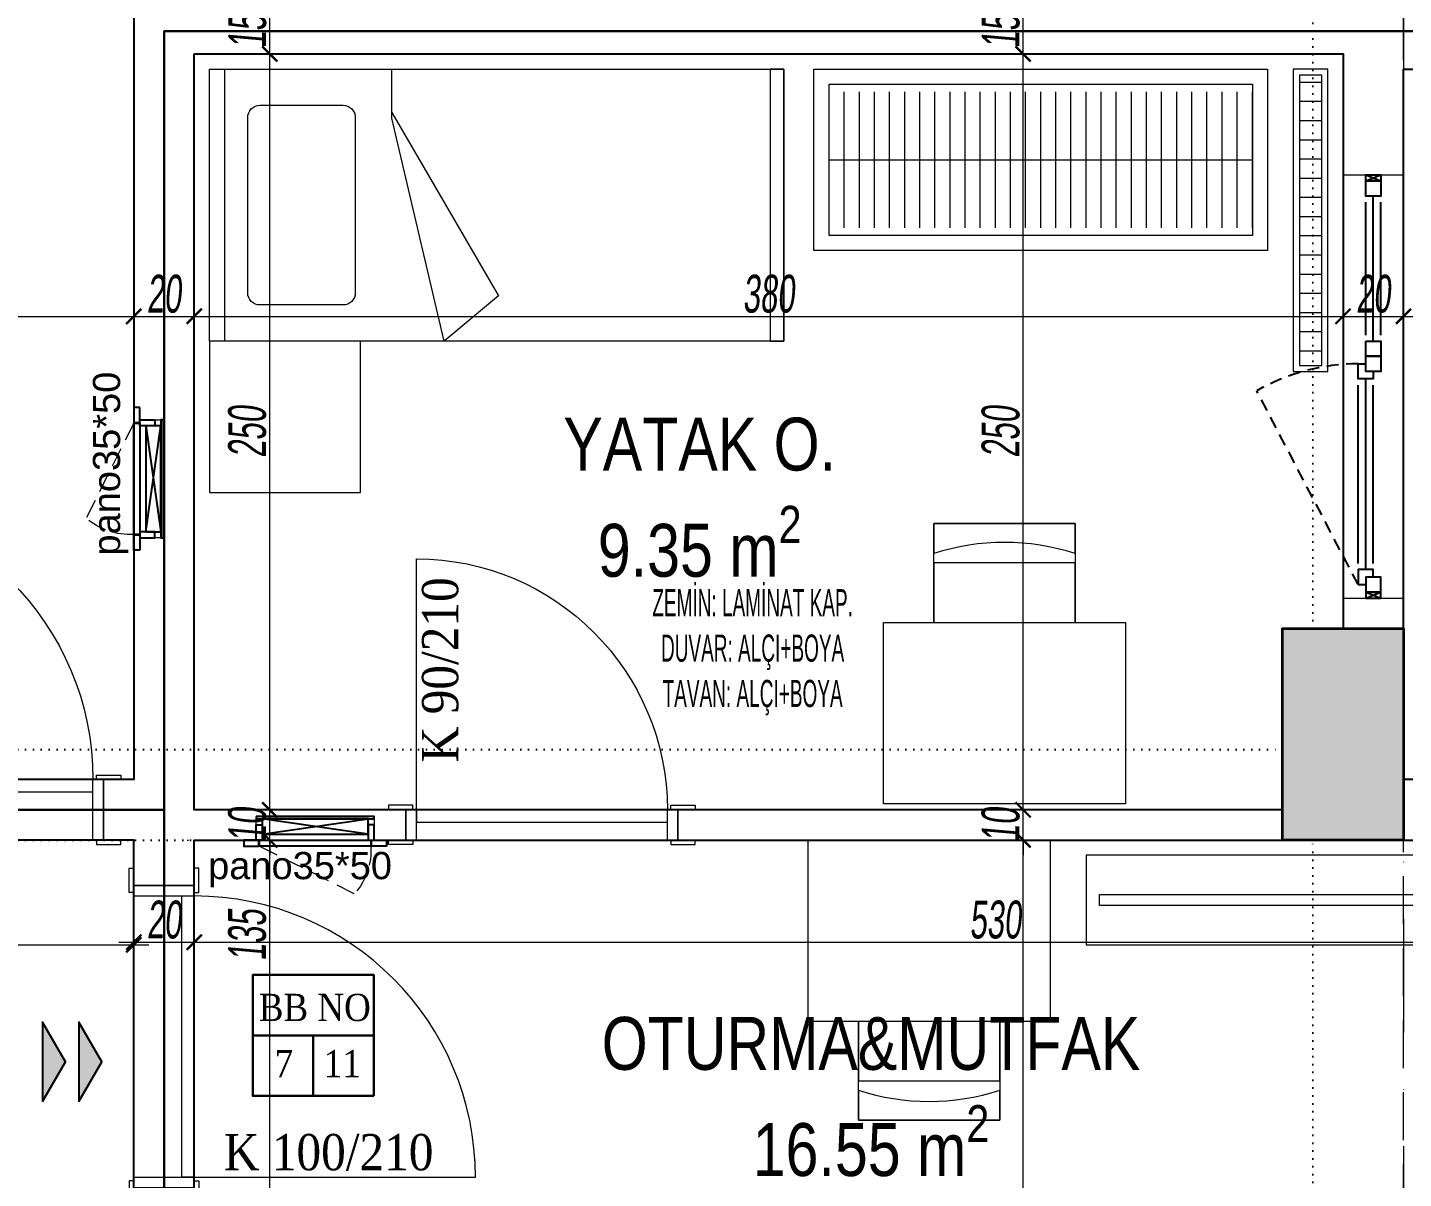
# Model space of a CAD drawing. Header units: millimetres. Extents: x -2145 to 33996, y -835 to 2363.
# Drawn here: x 15464.3 to 15919.5, y 132.7 to 513.4 of the extents above; entities that cross this region are included whole.
import ezdxf
from ezdxf.enums import TextEntityAlignment as Align

# ---------------------------------------------------------------- set-up
doc = ezdxf.new("R2010")
doc.units = ezdxf.units.MM
for name, pattern in [('DASHDOT', [1, 0.5, -0.25, 0, -0.25]), ('DOT', [0.25, 0, -0.25]), ('HIDDEN', [9.525, 6.35, -3.175]), ('KESIK', [0.325, 0.2, -0.125])]:
    doc.linetypes.add(name, pattern=pattern)
for name, color, linetype in [('0 @ 1', 7, 'Continuous'), ('İŞARET', 12, 'Continuous'), ('m_doğrama_ahşap', 25, 'Continuous'), ('m_doğrama_aluminyum', 105, 'Continuous'), ('m_tefriş_elektrik', 175, 'Continuous'), ('NET_KİRİŞ', 253, 'DOT'), ('NET_POZ', 41, 'Continuous'), ('T-MAH-AD', 7, 'Continuous')]:
    doc.layers.add(name, color=color, linetype=linetype)
doc.layers.add('ALAN', color=3, linetype='Continuous', lineweight=25, plot=False)
for name, color, linetype, lineweight in [('EMSAL HESAP', 1, 'Continuous', 30), ('M-INCE', 252, 'Continuous', 0), ('MM-TEFRIS', 173, 'Continuous', 5), ('NET_AKS', 251, 'DASHDOT', 9), ('NET_DUVAR', 150, 'Continuous', 18), ('NET_IZDUSUM', 251, 'HIDDEN', 5), ('NET_KAPI', 35, 'Continuous', 15), ('NET_KOLON_TARAMA', 8, 'Continuous', 0), ('NET_RADYATOR', 30, 'Continuous', 0), ('NET_TAŞIYICI', 1, 'Continuous', 35), ('NET_ÖLÇÜ İÇ', 54, 'Continuous', 9), ('T-TEFRIS', 13, 'Continuous', 0), ('TEFRIS_TWA', 173, 'Continuous', 9), ('TEFRIS_TWA @ 1', 173, 'Continuous', 9)]:
    doc.layers.add(name, color=color, linetype=linetype, lineweight=lineweight)
doc.layers.add('TEFRIS_YENI_TWA', color=7, linetype='Continuous', true_color=0xb5b5b5)
doc.layers.add('TEFRIS_YENI_TWA @ 1', color=7, linetype='Continuous', true_color=0xb5b5b5)
doc.styles.add('ARIALTR', font='arial.ttf', dxfattribs={"width": 0.8, "height": 22.5})
doc.styles.add('BODRUM', font='swisscl.ttf', dxfattribs={"width": 0.8, "oblique": 5})
doc.styles.get("Standard").update_dxf_attribs({"font": 'arial.ttf'})
doc.styles.add('TGS SAYILAR', font='times.ttf', dxfattribs={"width": 0.7})
doc.dimstyles.new('olcu-50', dxfattribs={"dimscale": 0, "dimtxt": 12.5, "dimasz": 5, "dimexe": 10, "dimexo": 10, "dimgap": 1, "dimtad": 1, "dimdec": 1, "dimzin": 12, "dimtxsty": 'BODRUM', "dimblk": 'ARCHTICK', "dimcen": 8, "dimdle": 5, "dimclrd": 256, "dimclre": 256, "dimclrt": 256, "dimadec": 0, "dimazin": 2, "dimtfac": 1, "dimtdec": 1, "dimtix": 1, "dimtmove": 0, "dimatfit": 3, "dimldrblk": 'ARCHTICK', "dimfxl": 15, "dimfxlon": 1, "dimlwd": -1, "dimlwe": -1, "dimarcsym": 0})

# ---------------------------------------------------------------- blocks, each defined once
blk = doc.blocks.new('*U528')
at = {"layer": 'MM-TEFRIS'}
blk.add_lwpolyline([(0, 0), (162, 0), (162, 40), (0, 40)], close=True, dxfattribs=at)
blk.add_lwpolyline([(4, 22.5), (156, 22.5), (156, 17.5), (4, 17.5), (4, 22.5)], dxfattribs=at)
blk = doc.blocks.new('*U533')
at = {"layer": 'TEFRIS_TWA', "lineweight": 9}
for p, q in [((-40, 27.5), (40, 27.5)), ((-40, -32.5), (-40, 27.5)), ((40, 27.5), (40, -32.5)), ((40, -32.5), (-40, -32.5)), ((-23.38, -32.5), (-23.38, -52.15)), ((23.38, -52.15), (23.38, -32.5)), ((-23.38, -52.15), (23.38, -52.15)), ((-23.38, -55.25), (-23.38, -65.15)), ((23.38, -65.15), (23.38, -55.25)), ((-23.38, -65.15), (23.38, -65.15))]:
    blk.add_line(p, q, dxfattribs=at)
at = {"layer": 'TEFRIS_TWA'}
for p, q in [((-40, 27.5), (40, 27.5)), ((-40, -32.5), (-40, 27.5)), ((40, 27.5), (40, -32.5)), ((-23.38, -32.5), (-40, -32.5)), ((-23.38, -65.15), (-23.38, -32.5)), ((40, -32.5), (23.38, -32.5)), ((23.38, -32.5), (23.38, -65.15)), ((23.38, -65.15), (-23.38, -65.15))]:
    blk.add_line(p, q, dxfattribs=at)
at = {"layer": 'TEFRIS_TWA', "lineweight": 9}
blk.add_arc((0, 16.37), 75.33, 251.9236, 288.0764, dxfattribs=at)
blk = doc.blocks.new('*U609')
at = {"layer": 'MM-TEFRIS'}
blk.add_line((30.69, 34.62), (45, 34.62), dxfattribs=at)
for points in [[(-45, 95), (-95, 95), (-95, 45), (-45, 45)], [(45, 95), (45, 90), (-45, 90), (-45, 95)], [(-45, 95), (45, 95), (45, -95), (-45, -95)], [(-45, 95), (45, 95), (45, -95), (-45, -95)], [(45, -95), (45, -90.5), (-45, -90.5), (-45, -95)]]:
    blk.add_lwpolyline(points, close=True, dxfattribs=at)
blk.add_lwpolyline([(-33.02, 78.3, -0.414214), (-29.02, 82.3), (29.02, 82.3, -0.414214), (33.02, 78.3), (33.02, 50.74, -0.414214), (29.02, 46.74), (-29.02, 46.74, -0.414214), (-33.02, 50.74)], format="xyb", close=True, dxfattribs=at)
blk.add_lwpolyline([(30.69, 34.62), (-30, -0.62), (-45, 17.38), (28.74, 34.62), (30.69, 34.62)], dxfattribs=at)
blk = doc.blocks.new('*U617')
at = {"layer": 'TEFRIS_TWA', "lineweight": 9}
blk.add_line((145, 30), (5, 30), dxfattribs=at)
for points in [[(150, 60), (150, 0), (0, 0), (0, 60)], [(145, 55), (145, 5), (5, 5), (5, 55)]]:
    blk.add_lwpolyline(points, close=True, dxfattribs=at)
for points in [[(5, 52.5), (5, 7.5)], [(5, 52.5), (5, 7.5)], [(5, 52.5), (5, 7.5)], [(10, 52.5), (10, 7.5)], [(10, 52.5), (10, 7.5)], [(15, 52.5), (15, 7.5)], [(15, 52.5), (15, 7.5)], [(20, 52.5), (20, 7.5)], [(20, 52.5), (20, 7.5)], [(25, 52.5), (25, 7.5)], [(25, 52.5), (25, 7.5)], [(30, 52.5), (30, 7.5)], [(30, 52.5), (30, 7.5)], [(35, 52.5), (35, 7.5)], [(35, 52.5), (35, 7.5)], [(40, 52.5), (40, 7.5)], [(40, 52.5), (40, 7.5)], [(45, 52.5), (45, 7.5)], [(45, 52.5), (45, 7.5)], [(50, 52.5), (50, 7.5)], [(50, 52.5), (50, 7.5)], [(55, 52.5), (55, 7.5)], [(60, 52.5), (60, 7.5)], [(65, 52.5), (65, 7.5)], [(70, 52.5), (70, 7.5)], [(75, 52.5), (75, 7.5)], [(80, 52.5), (80, 7.5)], [(85, 52.5), (85, 7.5)], [(90, 52.5), (90, 7.5)], [(95, 52.5), (95, 7.5)], [(100, 52.5), (100, 7.5)], [(105, 52.5), (105, 7.5)], [(110, 52.5), (110, 7.5)], [(115, 52.5), (115, 7.5)], [(120, 52.5), (120, 7.5)], [(125, 52.5), (125, 7.5)], [(130, 52.5), (130, 7.5)], [(135, 52.5), (135, 7.5)], [(140, 52.5), (140, 7.5)], [(145, 52.5), (145, 7.5)], [(150, 52.5), (150, 7.5)]]:
    blk.add_lwpolyline(points, dxfattribs=at)
blk = doc.blocks.new('*U537')
at = {"layer": 'TEFRIS_TWA', "lineweight": 9}
for p, q in [((-40, 27.5), (40, 27.5)), ((-40, -32.5), (-40, 27.5)), ((40, 27.5), (40, -32.5)), ((40, -32.5), (-40, -32.5)), ((-23.38, -32.5), (-23.38, -52.15)), ((23.38, -52.15), (23.38, -32.5)), ((-23.38, -52.15), (23.38, -52.15)), ((-23.38, -55.25), (-23.38, -65.15)), ((23.38, -65.15), (23.38, -55.25)), ((-23.38, -65.15), (23.38, -65.15))]:
    blk.add_line(p, q, dxfattribs=at)
at = {"layer": 'TEFRIS_TWA'}
for p, q in [((-40, 27.5), (40, 27.5)), ((-40, -32.5), (-40, 27.5)), ((40, 27.5), (40, -32.5)), ((-23.38, -32.5), (-40, -32.5)), ((-23.38, -65.15), (-23.38, -32.5)), ((40, -32.5), (23.38, -32.5)), ((23.38, -32.5), (23.38, -65.15)), ((23.38, -65.15), (-23.38, -65.15))]:
    blk.add_line(p, q, dxfattribs=at)
at = {"layer": 'TEFRIS_TWA', "lineweight": 9}
blk.add_arc((0, 16.37), 75.33, 251.9236, 288.0764, dxfattribs=at)
blk = doc.blocks.new('*U441')
blk.add_line((-96.5, 0), (-96.5, -93))
for points in [[(-105.7, 20), (-97.7, 20), (-97.7, 21.5), (-105.7, 21.5)], [(-96.5, 0), (-100, 0), (-100, 20), (-96.5, 20)], [(-3.5, 0), (0, 0), (0, 20), (-3.5, 20)], [(5.7, 20), (-2.3, 20), (-2.3, 21.5), (5.7, 21.5)], [(-96.5, 4.1), (-3.5, 4.1), (-3.5, 0), (-96.5, 0)], [(-105.7, 0), (-97.7, 0), (-97.7, -1.5), (-105.7, -1.5)], [(5.7, 0), (-2.3, 0), (-2.3, -1.5), (5.7, -1.5)]]:
    blk.add_lwpolyline(points, close=True)
blk.add_lwpolyline([(-95.5, 20), (-4.5, 20)])
blk.add_arc((-96.5, 0), 93, 270, 360)
blk = doc.blocks.new('elk_pano_35x90')
for p, q in [((-17.5, 5), (17.5, 0)), ((17.5, 5), (-17.5, 0))]:
    blk.add_line(p, q)
for points in [[(-17.5, 5), (17.5, 5), (17.5, 0), (-17.5, 0)], [(-19.5, -0.8), (-19.5, 0), (19.5, 0), (19.5, -0.8)]]:
    blk.add_lwpolyline(points, close=True)
blk = doc.blocks.new('A$C6E772DF1')
at = {"layer": 'M-INCE', "linetype": 'HIDDEN'}
blk.add_line((-18.4, 14.8), (12.99, 30.56, 0), dxfattribs=at)
blk.add_arc((-3.19, 16.2, 0), 21.64, 356.3153, 41.5793, dxfattribs=at)
at = {"layer": 'm_doğrama_ahşap'}
for points in [[(-23.6, 12.8), (-23.6, 14.8), (-18.6, 14.8), (-18.6, 12.8)], [(23.6, 12.8), (23.6, 14.8), (18.6, 14.8), (18.6, 12.8)], [(-19.5, 7.8), (-17.5, 7.8), (-17.5, 12.8), (-19.5, 12.8)], [(19.5, 7.8), (17.5, 7.8), (17.5, 12.8), (19.5, 12.8)]]:
    blk.add_lwpolyline(points, close=True, dxfattribs=at)
at = {"layer": 'm_doğrama_ahşap', "elevation": 0}
blk.add_lwpolyline([(18.4, 14.8), (-18.4, 14.8), (-18.4, 12.8), (18.4, 12.8)], close=True, dxfattribs=at)
at = {"layer": 'm_tefriş_elektrik', "rotation": 359.9999653895172}
blk.add_blockref('elk_pano_35x90', (0, 5.8), dxfattribs=at)
blk = doc.blocks.new('*U612')
blk.add_line((-86.5, 0), (-86.5, -83))
for points in [[(-95.7, 10), (-87.7, 10), (-87.7, 11.5), (-95.7, 11.5)], [(-86.5, 0), (-90, 0), (-90, 10), (-86.5, 10)], [(-3.5, 0), (0, 0), (0, 10), (-3.5, 10)], [(5.7, 10), (-2.3, 10), (-2.3, 11.5), (5.7, 11.5)], [(-86.5, 4.1), (-3.5, 4.1), (-3.5, 0), (-86.5, 0)], [(-95.7, 0), (-87.7, 0), (-87.7, -1.5), (-95.7, -1.5)], [(5.7, 0), (-2.3, 0), (-2.3, -1.5), (5.7, -1.5)]]:
    blk.add_lwpolyline(points, close=True)
blk.add_lwpolyline([(-85.5, 10), (-4.5, 10)])
blk.add_arc((-86.5, 0), 83, 270, 360)
blk = doc.blocks.new('*U615')
at = {"layer": 'm_doğrama_aluminyum', "linetype": 'KESIK', "ltscale": 0.2}
blk.add_line((-3015.1746, -58.1938, 0), (-3014.5338, -57.8585, 0), dxfattribs=at)
blk.add_line((-3015.1746, -58.1938, 0), (-3014.5338, -57.8585, 0), dxfattribs=at)
at = {"layer": 'm_doğrama_aluminyum', "elevation": 0}
for points in [[(-3015.1746, -58.1938), (-3015.1746, -58.2188)], [(-3015.1496, -58.2438), (-3015.1246, -58.2438), (-3015.1246, -58.1938), (-3015.1746, -58.1938)], [(-3015.1046, -58.1938), (-3014.5146, -58.1938)], [(-3014.4696, -58.2438), (-3014.4946, -58.2438), (-3014.4946, -58.1938), (-3014.4446, -58.1938)], [(-3014.4446, -58.1938), (-3014.4446, -58.2188)], [(-3015.1996, -58.2188), (-3015.2196, -58.2188), (-3015.2196, -58.2688), (-3015.1996, -58.2688), (-3015.1996, -58.2188)], [(-3015.1996, -58.2188), (-3015.2196, -58.2688)], [(-3015.2196, -58.2188), (-3015.1996, -58.2688)], [(-3015.1996, -58.2188), (-3015.1996, -58.2688), (-3015.1496, -58.2688), (-3015.1496, -58.2188), (-3015.1996, -58.2188)], [(-3015.1246, -58.2188), (-3014.4946, -58.2188)], [(-3015.1046, -58.2438), (-3014.5146, -58.2438)], [(-3014.4196, -58.2188), (-3014.4196, -58.2688), (-3014.4696, -58.2688), (-3014.4696, -58.2188), (-3014.4196, -58.2188)], [(-3014.3696, -58.2188), (-3014.3696, -58.2688), (-3014.4196, -58.2688), (-3014.4196, -58.2188), (-3014.3696, -58.2188)], [(-3014.3696, -58.2438), (-3013.8896, -58.2438)], [(-3014.3496, -58.2188), (-3013.9096, -58.2188)], [(-3013.8396, -58.2188), (-3013.8396, -58.2688), (-3013.8896, -58.2688), (-3013.8896, -58.2188), (-3013.8396, -58.2188)], [(-3013.8396, -58.2188), (-3013.8196, -58.2188), (-3013.8196, -58.2688), (-3013.8396, -58.2688), (-3013.8396, -58.2188)], [(-3013.8396, -58.2188), (-3013.8196, -58.2688)], [(-3013.8196, -58.2188), (-3013.8396, -58.2688)], [(-3014.3496, -58.2688), (-3013.9096, -58.2688)]]:
    blk.add_lwpolyline(points, dxfattribs=at)
at = {"layer": 'm_doğrama_aluminyum', "linetype": 'KESIK', "ltscale": 0.2}
blk.add_arc((-3015.1196, -58.1938, 0), 0.675, 359.9828, 29.7904, dxfattribs=at)
blk = doc.blocks.new('A$Cec846f78')
at = {"layer": 'NET_TAŞIYICI'}
blk.add_lwpolyline([(-40, 385), (-40, 455), (0, 455), (0, 385)], close=True, dxfattribs=at)
blk = doc.blocks.new('A$Ca5374770')
at = {"layer": 'NET_KOLON_TARAMA'}
h = blk.add_hatch(dxfattribs=at)
h.set_pattern_fill('ANSI33', color=256)
h.paths.add_polyline_path([(1115, 0), (1115, 235), (1090, 235), (1090, 225), (1090, 0)])
h.paths.add_polyline_path([(890, 0), (890, 225), (890, 235), (865, 235), (865, 0)])
h.paths.add_polyline_path([(1580, 30), (1580, 0), (1660, 0), (1660, 30)])
h.paths.add_polyline_path([(1620, 455), (1620, 385), (1660, 385), (1660, 455)])
h.paths.add_polyline_path([(80, 950), (80, 980), (0, 980), (0, 950)])
h.paths.add_polyline_path([(1580, 980), (1580, 950), (1660, 950), (1660, 980)])
h.paths.add_polyline_path([(1035, 980), (1035, 950), (1115, 950), (1115, 980)])
h.paths.add_polyline_path([(625, 950), (625, 980), (545, 980), (545, 950)])
h.paths.add_polyline_path([(80, 0), (80, 30), (0, 30), (0, 0)])
h.paths.add_polyline_path([(1051, 425), (1051, 385), (1121, 385), (1121, 425)])
h.paths.add_polyline_path([(609, 385), (609, 425), (539, 425), (539, 385)])
h.paths.add_polyline_path([(585, 0), (585, 30), (505, 30), (505, 0)])
h.paths.add_polyline_path([(40, 385), (40, 455), (0, 455), (0, 385)])
at = {"layer": 'NET_TAŞIYICI', "xscale": -1}
blk.add_blockref('A$Cec846f78', (0, 0), dxfattribs=at)
blk = doc.blocks.new('A$C376B3C2F')
at = {"layer": 'TEFRIS_TWA'}
h = blk.add_hatch(dxfattribs=at)
h.set_pattern_fill('ANSI31', color=256, scale=2, angle=45)
h.set_pattern_definition([(90, (-446290.603, -4424726.5194), (-6.35, 0), [])])
h.paths.add_polyline_path([(48, 2), (-48, 2), (-48, 9.45), (48, 9.45)])
for points in [[(50, 0), (-50, 0), (-50, 11.45), (50, 11.45)], [(48, 2), (-48, 2), (-48, 9.45), (48, 9.45)]]:
    blk.add_lwpolyline(points, close=True, dxfattribs=at)
blk = doc.blocks.new('A$C2DD55F1F')
at = {"layer": 'İŞARET', "true_color": 0xb80000}
h = blk.add_hatch(color=12, dxfattribs=at)
edge = h.paths.add_edge_path()
edge.add_line((0.2166, -0.0017), (0, 0.1233))
edge.add_line((0, 0.1233), (-0.2166, -0.0017))
edge.add_line((-0.2166, -0.0017), (0.2166, -0.0017))
h = blk.add_hatch(color=12, dxfattribs=at)
edge = h.paths.add_edge_path()
edge.add_line((0.2166, -0.1989), (0, -0.0739))
edge.add_line((0, -0.0739), (-0.2166, -0.1989))
edge.add_line((-0.2166, -0.1989), (0.2166, -0.1989))
at = {"layer": 'İŞARET'}
for points in [[(0.2166, -0.0017), (0, 0.1233), (-0.2166, -0.0017)], [(0.2166, -0.1989), (0, -0.0739), (-0.2166, -0.1989)]]:
    blk.add_lwpolyline(points, close=True, dxfattribs=at)
blk = doc.blocks.new('A$C5ec6af74')
at = {"layer": 'NET_AKS', "ltscale": 75}
for p, q in [((795, 1185), (795, -185)), ((1125, 385), (-1195, 385))]:
    blk.add_line(p, q, dxfattribs=at)
blk = doc.blocks.new('_ArchTick')
at = {"color": 0, "linetype": 'ByBlock', "const_width": 0.15}
blk.add_lwpolyline([(-0.5, -0.5), (0.5, 0.5)], dxfattribs=at)
blk = doc.blocks.new('*D906')
at = {"layer": 'Defpoints', "color": 0, "transparency": 16777216}
for p in [(15793.66, 244.61), (15793.66, 244.61), (15793.66, -120.39)]:
    blk.add_point(p, dxfattribs=at)
at = {"layer": 'NET_ÖLÇÜ İÇ', "transparency": 16777216}
for p, q in [((15793.66, -125.39), (15793.66, 249.61)), ((15793.66, 244.61), (15783.66, 244.61)), ((15793.66, -120.39), (15783.66, -120.39))]:
    blk.add_line(p, q, dxfattribs=at)
at = {"layer": 'NET_ÖLÇÜ İÇ', "transparency": 16777216, "xscale": 5, "yscale": 5, "zscale": 5}
for p, rotation in [((15793.66, 244.61), 90), ((15793.66, -120.39), 270)]:
    blk.add_blockref('_ArchTick', p, dxfattribs=dict(at, rotation=rotation))
at = {"layer": 'NET_ÖLÇÜ İÇ', "transparency": 16777216, "insert": (15786.25, 62.11), "char_height": 12.5, "attachment_point": 5, "rotation": 90, "style": 'BODRUM'}
blk.add_mtext('365', dxfattribs=at)
blk = doc.blocks.new('*D907')
at = {"layer": 'Defpoints', "color": 0, "transparency": 16777216}
for p in [(15793.66, 254.61), (15793.66, 254.61), (15793.66, 244.61)]:
    blk.add_point(p, dxfattribs=at)
at = {"layer": 'NET_ÖLÇÜ İÇ', "transparency": 16777216}
for p, q in [((15793.66, 254.61), (15793.66, 259.61)), ((15793.66, 254.61), (15783.66, 254.61)), ((15793.66, 244.61), (15793.66, 254.61)), ((15793.66, 244.61), (15783.66, 244.61)), ((15793.66, 244.61), (15793.66, 239.61))]:
    blk.add_line(p, q, dxfattribs=at)
at = {"layer": 'NET_ÖLÇÜ İÇ', "transparency": 16777216, "xscale": 5, "yscale": 5, "zscale": 5}
for p, rotation in [((15793.66, 254.61), 270), ((15793.66, 244.61), 90)]:
    blk.add_blockref('_ArchTick', p, dxfattribs=dict(at, rotation=rotation))
at = {"layer": 'NET_ÖLÇÜ İÇ', "transparency": 16777216, "insert": (15786.26, 249.61), "char_height": 12.5, "attachment_point": 5, "rotation": 90, "style": 'BODRUM'}
blk.add_mtext('10', dxfattribs=at)
blk = doc.blocks.new('*D908')
at = {"layer": 'Defpoints', "color": 0, "transparency": 16777216}
for p in [(15793.66, 504.61), (15793.66, 504.61), (15793.66, 254.61)]:
    blk.add_point(p, dxfattribs=at)
at = {"layer": 'NET_ÖLÇÜ İÇ', "transparency": 16777216}
for p, q in [((15793.66, 249.61), (15793.66, 509.61)), ((15793.66, 504.61), (15783.66, 504.61)), ((15793.66, 254.61), (15783.66, 254.61))]:
    blk.add_line(p, q, dxfattribs=at)
at = {"layer": 'NET_ÖLÇÜ İÇ', "transparency": 16777216, "xscale": 5, "yscale": 5, "zscale": 5}
for p, rotation in [((15793.66, 504.61), 90), ((15793.66, 254.61), 270)]:
    blk.add_blockref('_ArchTick', p, dxfattribs=dict(at, rotation=rotation))
at = {"layer": 'NET_ÖLÇÜ İÇ', "transparency": 16777216, "insert": (15786.26, 379.61), "char_height": 12.5, "attachment_point": 5, "rotation": 90, "style": 'BODRUM'}
blk.add_mtext('250', dxfattribs=at)
blk = doc.blocks.new('*D909')
at = {"layer": 'Defpoints', "color": 0, "transparency": 16777216}
for p in [(15793.66, 519.61), (15793.66, 519.61), (15793.66, 504.61)]:
    blk.add_point(p, dxfattribs=at)
at = {"layer": 'NET_ÖLÇÜ İÇ', "transparency": 16777216}
for p, q in [((15793.66, 499.61), (15793.66, 524.61)), ((15793.66, 519.61), (15783.66, 519.61)), ((15793.66, 504.61), (15783.66, 504.61))]:
    blk.add_line(p, q, dxfattribs=at)
at = {"layer": 'NET_ÖLÇÜ İÇ', "transparency": 16777216, "xscale": 5, "yscale": 5, "zscale": 5}
for p, rotation in [((15793.66, 519.61), 90), ((15793.66, 504.61), 270)]:
    blk.add_blockref('_ArchTick', p, dxfattribs=dict(at, rotation=rotation))
at = {"layer": 'NET_ÖLÇÜ İÇ', "transparency": 16777216, "insert": (15786.28, 512.11), "char_height": 12.5, "attachment_point": 5, "rotation": 90, "style": 'BODRUM'}
blk.add_mtext('15', dxfattribs=at)
blk = doc.blocks.new('*D914')
at = {"layer": 'Defpoints', "color": 0, "transparency": 16777216}
for p in [(15544.44, 244.61, 0), (15544.44, 244.61), (15544.44, 109.61)]:
    blk.add_point(p, dxfattribs=at)
at = {"layer": 'NET_ÖLÇÜ İÇ', "transparency": 16777216}
for p, q in [((15544.44, 104.61), (15544.44, 249.61)), ((15544.44, 244.61), (15554.44, 244.61)), ((15544.44, 109.61), (15534.44, 109.61))]:
    blk.add_line(p, q, dxfattribs=at)
at = {"layer": 'NET_ÖLÇÜ İÇ', "transparency": 16777216, "xscale": 5, "yscale": 5, "zscale": 5}
for p, rotation in [((15544.44, 244.61), 90), ((15544.44, 109.61), 270)]:
    blk.add_blockref('_ArchTick', p, dxfattribs=dict(at, rotation=rotation))
at = {"layer": 'NET_ÖLÇÜ İÇ', "transparency": 16777216, "insert": (15537.03, 213.13), "char_height": 12.5, "attachment_point": 5, "rotation": 90, "style": 'BODRUM'}
blk.add_mtext('135', dxfattribs=at)
blk = doc.blocks.new('*D915')
at = {"layer": 'Defpoints', "color": 0, "transparency": 16777216}
for p in [(15544.44, 254.61), (15544.44, 254.61), (15544.44, 244.61, 0)]:
    blk.add_point(p, dxfattribs=at)
at = {"layer": 'NET_ÖLÇÜ İÇ', "transparency": 16777216}
for p, q in [((15544.44, 254.61), (15544.44, 259.61)), ((15544.44, 254.61), (15534.44, 254.61)), ((15544.44, 244.61), (15544.44, 254.61)), ((15544.44, 244.61), (15554.44, 244.61)), ((15544.44, 244.61), (15544.44, 239.61))]:
    blk.add_line(p, q, dxfattribs=at)
at = {"layer": 'NET_ÖLÇÜ İÇ', "transparency": 16777216, "xscale": 5, "yscale": 5, "zscale": 5}
for p, rotation in [((15544.44, 254.61), 270), ((15544.44, 244.61), 90)]:
    blk.add_blockref('_ArchTick', p, dxfattribs=dict(at, rotation=rotation))
at = {"layer": 'NET_ÖLÇÜ İÇ', "transparency": 16777216, "insert": (15537.04, 249.61), "char_height": 12.5, "attachment_point": 5, "rotation": 90, "style": 'BODRUM'}
blk.add_mtext('10', dxfattribs=at)
blk = doc.blocks.new('*D916')
at = {"layer": 'Defpoints', "color": 0, "transparency": 16777216}
for p in [(15544.44, 504.61), (15544.44, 504.61), (15544.44, 254.61)]:
    blk.add_point(p, dxfattribs=at)
at = {"layer": 'NET_ÖLÇÜ İÇ', "transparency": 16777216}
for p, q in [((15544.44, 249.61), (15544.44, 509.61)), ((15544.44, 504.61), (15534.44, 504.61)), ((15544.44, 254.61), (15534.44, 254.61))]:
    blk.add_line(p, q, dxfattribs=at)
at = {"layer": 'NET_ÖLÇÜ İÇ', "transparency": 16777216, "xscale": 5, "yscale": 5, "zscale": 5}
for p, rotation in [((15544.44, 504.61), 90), ((15544.44, 254.61), 270)]:
    blk.add_blockref('_ArchTick', p, dxfattribs=dict(at, rotation=rotation))
at = {"layer": 'NET_ÖLÇÜ İÇ', "transparency": 16777216, "insert": (15537.04, 379.61), "char_height": 12.5, "attachment_point": 5, "rotation": 90, "style": 'BODRUM'}
blk.add_mtext('250', dxfattribs=at)
blk = doc.blocks.new('*D917')
at = {"layer": 'Defpoints', "color": 0, "transparency": 16777216}
for p in [(15544.44, 519.61), (15544.44, 519.61), (15544.44, 504.61)]:
    blk.add_point(p, dxfattribs=at)
at = {"layer": 'NET_ÖLÇÜ İÇ', "transparency": 16777216}
for p, q in [((15544.44, 499.61), (15544.44, 524.61)), ((15544.44, 519.61), (15534.44, 519.61)), ((15544.44, 504.61), (15534.44, 504.61))]:
    blk.add_line(p, q, dxfattribs=at)
at = {"layer": 'NET_ÖLÇÜ İÇ', "transparency": 16777216, "xscale": 5, "yscale": 5, "zscale": 5}
for p, rotation in [((15544.44, 519.61), 90), ((15544.44, 504.61), 270)]:
    blk.add_blockref('_ArchTick', p, dxfattribs=dict(at, rotation=rotation))
at = {"layer": 'NET_ÖLÇÜ İÇ', "transparency": 16777216, "insert": (15537.06, 512.11), "char_height": 12.5, "attachment_point": 5, "rotation": 90, "style": 'BODRUM'}
blk.add_mtext('15', dxfattribs=at)
blk = doc.blocks.new('*D962')
at = {"layer": 'Defpoints', "color": 0, "transparency": 16777216}
for p in [(15374.48, 417.83), (15499.48, 417.83), (15499.48, 417.83)]:
    blk.add_point(p, dxfattribs=at)
at = {"layer": 'NET_ÖLÇÜ İÇ', "transparency": 16777216}
for p, q in [((15374.48, 417.83), (15374.48, 427.83)), ((15499.48, 417.83), (15499.48, 427.83)), ((15369.48, 417.83), (15504.48, 417.83))]:
    blk.add_line(p, q, dxfattribs=at)
at = {"layer": 'NET_ÖLÇÜ İÇ', "transparency": 16777216, "xscale": 5, "yscale": 5, "zscale": 5, "rotation": 180}
blk.add_blockref('_ArchTick', (15374.48, 417.83), dxfattribs=at)
at = {"layer": 'NET_ÖLÇÜ İÇ', "transparency": 16777216, "xscale": 5, "yscale": 5, "zscale": 5}
blk.add_blockref('_ArchTick', (15499.48, 417.83), dxfattribs=at)
at = {"layer": 'NET_ÖLÇÜ İÇ', "transparency": 16777216, "insert": (15436.98, 425.23), "char_height": 12.5, "attachment_point": 5, "style": 'BODRUM'}
blk.add_mtext('125', dxfattribs=at)
blk = doc.blocks.new('*D963')
at = {"layer": 'Defpoints', "color": 0, "transparency": 16777216}
for p in [(15499.48, 417.83), (15519.48, 417.83), (15519.48, 417.83)]:
    blk.add_point(p, dxfattribs=at)
at = {"layer": 'NET_ÖLÇÜ İÇ', "transparency": 16777216}
for p, q in [((15499.48, 417.83), (15499.48, 427.83)), ((15519.48, 417.83), (15519.48, 427.83)), ((15494.48, 417.83), (15524.48, 417.83))]:
    blk.add_line(p, q, dxfattribs=at)
at = {"layer": 'NET_ÖLÇÜ İÇ', "transparency": 16777216, "xscale": 5, "yscale": 5, "zscale": 5, "rotation": 180}
blk.add_blockref('_ArchTick', (15499.48, 417.83), dxfattribs=at)
at = {"layer": 'NET_ÖLÇÜ İÇ', "transparency": 16777216, "xscale": 5, "yscale": 5, "zscale": 5}
blk.add_blockref('_ArchTick', (15519.48, 417.83), dxfattribs=at)
at = {"layer": 'NET_ÖLÇÜ İÇ', "transparency": 16777216, "insert": (15509.48, 425.23), "char_height": 12.5, "attachment_point": 5, "style": 'BODRUM'}
blk.add_mtext('20', dxfattribs=at)
blk = doc.blocks.new('*D927')
at = {"layer": 'Defpoints', "color": 0, "transparency": 16777216}
for p in [(15899.48, 464.61), (15519.48, 417.83), (15899.48, 417.83)]:
    blk.add_point(p, dxfattribs=at)
at = {"layer": 'NET_ÖLÇÜ İÇ', "transparency": 16777216}
for p, q in [((15899.48, 432.83), (15899.48, 407.83)), ((15519.48, 417.83), (15519.48, 427.83)), ((15514.48, 417.83), (15904.48, 417.83))]:
    blk.add_line(p, q, dxfattribs=at)
at = {"layer": 'NET_ÖLÇÜ İÇ', "transparency": 16777216, "xscale": 5, "yscale": 5, "zscale": 5, "rotation": 180}
blk.add_blockref('_ArchTick', (15519.48, 417.83), dxfattribs=at)
at = {"layer": 'NET_ÖLÇÜ İÇ', "transparency": 16777216, "xscale": 5, "yscale": 5, "zscale": 5}
blk.add_blockref('_ArchTick', (15899.48, 417.83), dxfattribs=at)
at = {"layer": 'NET_ÖLÇÜ İÇ', "transparency": 16777216, "insert": (15709.48, 425.24), "char_height": 12.5, "attachment_point": 5, "style": 'BODRUM'}
blk.add_mtext('380', dxfattribs=at)
blk = doc.blocks.new('*D928')
at = {"layer": 'Defpoints', "color": 0, "transparency": 16777216}
for p in [(15899.48, 464.61), (15919.48, 464.61), (15919.48, 417.83)]:
    blk.add_point(p, dxfattribs=at)
at = {"layer": 'NET_ÖLÇÜ İÇ', "transparency": 16777216}
for p, q in [((15899.48, 432.83), (15899.48, 407.83)), ((15919.48, 432.83), (15919.48, 407.83)), ((15894.48, 417.83), (15924.48, 417.83))]:
    blk.add_line(p, q, dxfattribs=at)
at = {"layer": 'NET_ÖLÇÜ İÇ', "transparency": 16777216, "xscale": 5, "yscale": 5, "zscale": 5, "rotation": 180}
blk.add_blockref('_ArchTick', (15899.48, 417.83), dxfattribs=at)
at = {"layer": 'NET_ÖLÇÜ İÇ', "transparency": 16777216, "xscale": 5, "yscale": 5, "zscale": 5}
blk.add_blockref('_ArchTick', (15919.48, 417.83), dxfattribs=at)
at = {"layer": 'NET_ÖLÇÜ İÇ', "transparency": 16777216, "insert": (15909.48, 425.23), "char_height": 12.5, "attachment_point": 5, "style": 'BODRUM'}
blk.add_mtext('20', dxfattribs=at)
blk = doc.blocks.new('*D929')
at = {"layer": 'Defpoints', "color": 0, "transparency": 16777216}
for p in [(15919.48, 464.61), (16089.48, 417.83), (16089.48, 417.83)]:
    blk.add_point(p, dxfattribs=at)
at = {"layer": 'NET_ÖLÇÜ İÇ', "transparency": 16777216}
for p, q in [((15919.48, 432.83), (15919.48, 407.83)), ((16089.48, 417.83), (16089.48, 427.83)), ((15914.48, 417.83), (16094.48, 417.83))]:
    blk.add_line(p, q, dxfattribs=at)
at = {"layer": 'NET_ÖLÇÜ İÇ', "transparency": 16777216, "xscale": 5, "yscale": 5, "zscale": 5, "rotation": 180}
blk.add_blockref('_ArchTick', (15919.48, 417.83), dxfattribs=at)
at = {"layer": 'NET_ÖLÇÜ İÇ', "transparency": 16777216, "xscale": 5, "yscale": 5, "zscale": 5}
blk.add_blockref('_ArchTick', (16089.48, 417.83), dxfattribs=at)
at = {"layer": 'NET_ÖLÇÜ İÇ', "transparency": 16777216, "insert": (16040.58, 425.23), "char_height": 12.5, "attachment_point": 5, "style": 'BODRUM'}
blk.add_mtext('170', dxfattribs=at)
blk = doc.blocks.new('*D930')
at = {"layer": 'Defpoints', "color": 0, "transparency": 16777216}
for p in [(15519.48, 210.83), (16049.48, 210.83), (16049.48, 210.83)]:
    blk.add_point(p, dxfattribs=at)
at = {"layer": 'NET_ÖLÇÜ İÇ', "transparency": 16777216}
for p, q in [((15519.48, 210.83), (15519.48, 220.83)), ((16049.48, 210.83), (16049.48, 220.83)), ((15514.48, 210.83), (16054.48, 210.83))]:
    blk.add_line(p, q, dxfattribs=at)
at = {"layer": 'NET_ÖLÇÜ İÇ', "transparency": 16777216, "xscale": 5, "yscale": 5, "zscale": 5, "rotation": 180}
blk.add_blockref('_ArchTick', (15519.48, 210.83), dxfattribs=at)
at = {"layer": 'NET_ÖLÇÜ İÇ', "transparency": 16777216, "xscale": 5, "yscale": 5, "zscale": 5}
blk.add_blockref('_ArchTick', (16049.48, 210.83), dxfattribs=at)
at = {"layer": 'NET_ÖLÇÜ İÇ', "transparency": 16777216, "insert": (15784.48, 218.24), "char_height": 12.5, "attachment_point": 5, "style": 'BODRUM'}
blk.add_mtext('530', dxfattribs=at)
blk = doc.blocks.new('*D972')
at = {"layer": 'Defpoints', "color": 0, "transparency": 16777216}
for p in [(14679.48, 210), (15499.48, 210), (15499.48, 210)]:
    blk.add_point(p, dxfattribs=at)
at = {"layer": 'NET_ÖLÇÜ İÇ', "transparency": 16777216}
for p, q in [((14679.48, 210), (14679.48, 220)), ((15499.48, 210), (15499.48, 220)), ((14674.48, 210), (15504.48, 210))]:
    blk.add_line(p, q, dxfattribs=at)
at = {"layer": 'NET_ÖLÇÜ İÇ', "transparency": 16777216, "xscale": 5, "yscale": 5, "zscale": 5, "rotation": 180}
blk.add_blockref('_ArchTick', (14679.48, 210), dxfattribs=at)
at = {"layer": 'NET_ÖLÇÜ İÇ', "transparency": 16777216, "xscale": 5, "yscale": 5, "zscale": 5}
blk.add_blockref('_ArchTick', (15499.48, 210), dxfattribs=at)
at = {"layer": 'NET_ÖLÇÜ İÇ', "transparency": 16777216, "insert": (15177.62, 217.41), "char_height": 12.5, "attachment_point": 5, "style": 'BODRUM'}
blk.add_mtext('820', dxfattribs=at)
blk = doc.blocks.new('*D973')
at = {"layer": 'Defpoints', "color": 0, "transparency": 16777216}
for p in [(15499.48, 210.83), (15519.48, 210.83), (15519.48, 210.83)]:
    blk.add_point(p, dxfattribs=at)
at = {"layer": 'NET_ÖLÇÜ İÇ', "transparency": 16777216}
for p, q in [((15499.48, 210.83), (15499.48, 220.83)), ((15519.48, 210.83), (15519.48, 220.83)), ((15494.48, 210.83), (15524.48, 210.83))]:
    blk.add_line(p, q, dxfattribs=at)
at = {"layer": 'NET_ÖLÇÜ İÇ', "transparency": 16777216, "xscale": 5, "yscale": 5, "zscale": 5, "rotation": 180}
blk.add_blockref('_ArchTick', (15499.48, 210.83), dxfattribs=at)
at = {"layer": 'NET_ÖLÇÜ İÇ', "transparency": 16777216, "xscale": 5, "yscale": 5, "zscale": 5}
blk.add_blockref('_ArchTick', (15519.48, 210.83), dxfattribs=at)
at = {"layer": 'NET_ÖLÇÜ İÇ', "transparency": 16777216, "insert": (15509.48, 218.24), "char_height": 12.5, "attachment_point": 5, "style": 'BODRUM'}
blk.add_mtext('20', dxfattribs=at)
blk = doc.blocks.new('A$Cb9b20b1b')
at = {"layer": 'NET_KİRİŞ', "ltscale": 10}
for p, q in [((-860, 220), (-860, 715)), ((-351, 180), (-850, 180)), ((-860, -205), (-860, 150)), ((-351, 150), (-850, 150))]:
    blk.add_line(p, q, dxfattribs=at)

msp = doc.modelspace()

# ---------------------------------------------------------------- linework, layer by layer
at = {"layer": 'ALAN'}
for points in [[(15374.48, 769.61), (15414.48, 769.61), (15414.48, 819.61), (15839.48, 819.61), (15839.48, 809.61), (15899.48, 809.61), (15899.48, 519.61), (15499.48, 519.61), (15499.48, 264.61), (15380.48, 264.61), (15380.48, 284.61), (15374.48, 284.61), (15374.48, 284.61)], [(15519.48, 504.61), (15899.48, 504.61), (15899.48, 314.61), (15879.48, 314.61), (15879.48, 254.61), (15519.48, 254.61)], [(15919.48, 499.61), (16069.48, 499.61), (16069.48, 479.61), (16089.48, 479.61), (16089.48, 264.61), (15919.48, 264.61), (15919.48, 314.61)], [(15499.48, 119.61), (15499.48, 244.61), (14679.48, 244.61), (14679.48, 119.61), (14829.48, 119.61), (14829.48, 94.61), (15054.48, 94.61), (15054.48, 119.61), (15054.48, 119.61)], [(15629.48, 109.61), (15519.48, 109.61), (15519.48, 244.61), (15879.48, 244.61), (15919.48, 244.61), (16049.48, 244.61), (16049.48, -120.39), (15919.48, -120.39), (15919.48, -110.39), (15839.48, -110.39), (15839.48, -120.39), (15669.48, -120.39), (15669.48, -75.39), (15629.48, -75.39)]]:
    msp.add_lwpolyline(points, close=True, dxfattribs=at)
at = {"layer": 'EMSAL HESAP'}
for points in [[(16089.48, 512.11), (16089.48, 839.61), (15089.48, 839.61), (15089.48, 459.61), (15114.48, 459.61), (15114.48, 254.61), (15509.48, 254.61), (15509.48, 512.11)], [(16069.48, -140.39), (16069.48, 244.61), (16089.48, 244.61), (16089.48, 512.11), (15509.48, 512.11), (15509.48, 109.61), (15364.48, 109.61), (15364.48, -140.39)], [(15578.83, 179.98), (15538.83, 179.98), (15538.83, 199.98), (15578.83, 199.98)], [(15558.83, 159.98), (15538.83, 159.98), (15538.83, 179.98), (15558.83, 179.98)], [(15578.83, 159.98), (15558.83, 159.98), (15558.83, 179.98), (15578.83, 179.98)]]:
    msp.add_lwpolyline(points, close=True, dxfattribs=at)
at = {"layer": 'NET_DUVAR'}
for p, q in [((15499.48, 264.61), (15499.48, 519.61)), ((15519.48, 504.61), (15899.48, 504.61)), ((15519.48, 254.61), (15519.48, 504.61)), ((15899.48, 504.61), (15899.48, 464.61)), ((15919.48, 499.61), (15919.48, 464.61)), ((15899.48, 464.61), (15919.48, 464.61)), ((15899.48, 324.61), (15899.48, 314.61)), ((15899.48, 324.61), (15919.48, 324.61)), ((15919.48, 324.61), (15919.48, 314.61)), ((15489.48, 264.61), (15499.48, 264.61)), ((15489.48, 244.61), (15489.48, 264.61)), ((15519.48, 254.61), (15589.48, 254.61)), ((15589.48, 244.61), (15589.48, 254.61)), ((15679.48, 254.61), (15879.48, 254.61)), ((15679.48, 244.61), (15679.48, 254.61)), ((15489.48, 244.61), (15499.48, 244.61)), ((15499.48, 244.61), (15499.48, 229.61)), ((15519.48, 244.61), (15519.48, 229.61)), ((15519.48, 244.61), (15589.48, 244.61)), ((15679.48, 244.61), (15879.48, 244.61)), ((15499.48, 229.61), (15519.48, 229.61))]:
    msp.add_line(p, q, dxfattribs=at)
for points in [[(15919.48, 499.61), (16069.48, 499.61)], [(15501.48, 383.61), (15509.28, 383.61), (15509.28, 344.61), (15501.48, 344.61)], [(15539.98, 244.61), (15539.98, 252.41), (15578.98, 252.41), (15578.98, 244.61)]]:
    msp.add_lwpolyline(points, dxfattribs=at)
at = {"layer": 'NET_IZDUSUM', "ltscale": 2.5}
msp.add_lwpolyline([(15919.48, 839.61), (14259.48, 839.61), (14259.48, -140.39), (15919.48, -140.39)], close=True, dxfattribs=at)

# ---------------------------------------------------------------- block references
at = {"layer": '0 @ 1', "rotation": 90.00000001559278}
msp.add_blockref('*U609', (15619.48, 454.61), dxfattribs=at)
at = {"layer": 'İŞARET', "xscale": 60.75, "yscale": 60.75, "zscale": 60.75, "rotation": 270}
msp.add_blockref('A$C2DD55F1F', (15481.38, 171.27), dxfattribs=at)
at = {"layer": 'm_doğrama_aluminyum', "xscale": 100, "yscale": 100, "zscale": 100, "rotation": 90.00000000000001}
msp.add_blockref('*U615', (10085.1, 301846.57, 0), dxfattribs=at)
at = {"layer": 'NET_AKS'}
msp.add_blockref('A$C5ec6af74', (15124.48, -140.39), dxfattribs=at)
at = {"layer": 'NET_KAPI', "xscale": -1, "rotation": 180}
for name, p in [('*U441', (15489.48, 264.61)), ('*U612', (15679.48, 254.61))]:
    msp.add_blockref(name, p, dxfattribs=at)
at = {"layer": 'NET_KAPI', "rotation": 89.99999999999997}
msp.add_blockref('*U441', (15519.48, 229.61), dxfattribs=at)
at = {"layer": 'NET_KİRİŞ', "xscale": -1}
msp.add_blockref('A$Cb9b20b1b', (15029.48, 94.61), dxfattribs=at)
at = {"layer": 'NET_RADYATOR', "xscale": -1, "rotation": 90}
msp.add_blockref('A$C376B3C2F', (15894.48, 449.61), dxfattribs=at)
at = {"layer": 'NET_TAŞIYICI', "xscale": -1}
msp.add_blockref('A$Ca5374770', (15919.48, -140.39), dxfattribs=at)
at = {"layer": 'T-TEFRIS', "xscale": -1}
for p, rotation in [((15514.28, 364.11), 90), ((15559.48, 257.41), 180)]:
    msp.add_blockref('A$C6E772DF1', p, dxfattribs=dict(at, rotation=rotation))
at = {"layer": 'TEFRIS_TWA @ 1', "rotation": 180}
msp.add_blockref('*U617', (15874.48, 499.61), dxfattribs=at)
at = {"layer": 'TEFRIS_YENI_TWA', "rotation": 180}
msp.add_blockref('*U537', (15787.48, 284.11), dxfattribs=at)
at = {"layer": 'TEFRIS_YENI_TWA'}
msp.add_blockref('*U533', (15762.55, 217.11), dxfattribs=at)
at = {"layer": 'TEFRIS_YENI_TWA @ 1', "xscale": 0.7407407407407398, "yscale": 0.7407407407407398, "zscale": 0.7407407407407398, "rotation": 180}
msp.add_blockref('*U528', (15934.48, 239.61), dxfattribs=at)

# ---------------------------------------------------------------- texts
at = {"layer": 'NET_POZ'}
msp.add_text('pano35*50', height=9, rotation=90, dxfattribs=at).set_placement((15491.75, 369.11, -1.02), align=Align.MIDDLE)
at = {"layer": 'NET_POZ', "style": 'TGS SAYILAR', "width": 0.9}
for s, height, rotation, p in [('K 90/210', 12, 90, (15606.8, 270.34)), ('BB NO', 9, 360, (15540.84, 184.76)), ('7', 9, 360, (15546.07, 166.17)), ('11', 9, 360, (15562.33, 166.17))]:
    msp.add_text(s, height=height, rotation=rotation, dxfattribs=at).set_placement(p)
at = {"layer": 'NET_POZ'}
msp.add_text('pano35*50', height=9, dxfattribs=at).set_placement((15554.48, 234.88, -1.02), align=Align.MIDDLE)
at = {"layer": 'NET_POZ', "style": 'TGS SAYILAR', "width": 0.9}
msp.add_text('K 100/210', height=12, dxfattribs=at).set_placement((15529.28, 135.38))
at = {"layer": 'NET_POZ', "insert": (15704.18, 285.82), "char_height": 9, "width": 105.1157, "attachment_point": 8}
msp.add_mtext('{\\W0.5;ZEMİN: LAMİNAT KAP.\\PDUVAR: ALÇI+BOYA\\PTAVAN: ALÇI+BOYA}', dxfattribs=at)
at = {"layer": 'T-MAH-AD', "char_height": 17.5, "width": 121.1216, "attachment_point": 2, "style": 'ARIALTR'}
for s, insert in [('\\A1;YATAK O.\\P9.35 m{\\H0.7x;\\S2^ ;}', (15686.67, 384.33)), ('\\A1;OTURMA&MUTFAK\\P16.55 m{\\H0.7x;\\S2^ ;}', (15743.34, 186.11))]:
    msp.add_mtext(s, dxfattribs=dict(at, insert=insert))

# ---------------------------------------------------------------- dimensions: what is measured, and where the dimension line sits
at = {"layer": 'NET_ÖLÇÜ İÇ'}
for base, p1, p2, angle, picture, middle in [((15544.44, 519.61), (15544.44, 504.61), (15544.44, 519.61), 270, '*D917', (15537.06, 512.11)), ((15793.66, 519.61), (15793.66, 504.61), (15793.66, 519.61), 270, '*D909', (15786.28, 512.11)), ((15544.44, 504.61), (15544.44, 254.61), (15544.44, 504.61), 270, '*D916', (15537.04, 379.61)), ((15793.66, 504.61), (15793.66, 254.61), (15793.66, 504.61), 270, '*D908', (15786.26, 379.61)), ((15899.48, 417.83), (15519.48, 417.83), (15899.48, 464.61), 180, '*D927', (15709.48, 425.24)), ((15919.48, 417.83), (15899.48, 464.61), (15919.48, 464.61), 180, '*D928', (15909.48, 425.23)), ((15499.48, 417.83), (15374.48, 417.83), (15499.48, 417.83), 180, '*D962', (15436.98, 425.23)), ((15519.48, 417.83), (15499.48, 417.83), (15519.48, 417.83), 180, '*D963', (15509.48, 425.23)), ((15544.44, 254.61), (15544.44, 244.61, 0), (15544.44, 254.61), 270, '*D915', (15537.04, 249.61)), ((15793.66, 254.61), (15793.66, 244.61), (15793.66, 254.61), 270, '*D907', (15786.26, 249.61)), ((15793.66, 244.61), (15793.66, -120.39), (15793.66, 244.61), 270, '*D906', (15786.25, 62.11)), ((15519.48, 210.83), (15499.48, 210.83), (15519.48, 210.83), 180, '*D973', (15509.48, 218.24))]:
    dim = msp.add_linear_dim(base=base, p1=p1, p2=p2, angle=angle, dimstyle='olcu-50', override={"dimscale": 1, "dimtmove": 1}, dxfattribs=at)
    dim.commit()
    dim.dimension.update_dxf_attribs({"geometry": picture, "text_midpoint": middle})
for base, p1, p2, angle, picture, middle in [((16089.48, 417.83), (15919.48, 464.61), (16089.48, 417.83), 180, '*D929', (16040.58, 417.83)), ((15544.44, 244.61), (15544.44, 109.61), (15544.44, 244.61, 0), 270, '*D914', (15544.44, 213.13)), ((15499.48, 210), (14679.48, 210), (15499.48, 210), 180, '*D972', (15177.62, 210))]:
    dim = msp.add_linear_dim(base=base, p1=p1, p2=p2, angle=angle, dimstyle='olcu-50', override={"dimscale": 1, "dimtmove": 1}, dxfattribs=at)
    dim.commit()
    dim.dimension.update_dxf_attribs({"geometry": picture, "text_midpoint": middle, "dimtype": 160})
dim = msp.add_aligned_dim(p1=(15519.48, 210.83), p2=(16049.48, 210.83), distance=0, dimstyle='olcu-50', override={"dimscale": 1}, dxfattribs=at)
dim.commit()
dim.dimension.update_dxf_attribs({"geometry": '*D930', "text_midpoint": (15784.48, 218.24)})

doc.saveas('drawing.dxf')
